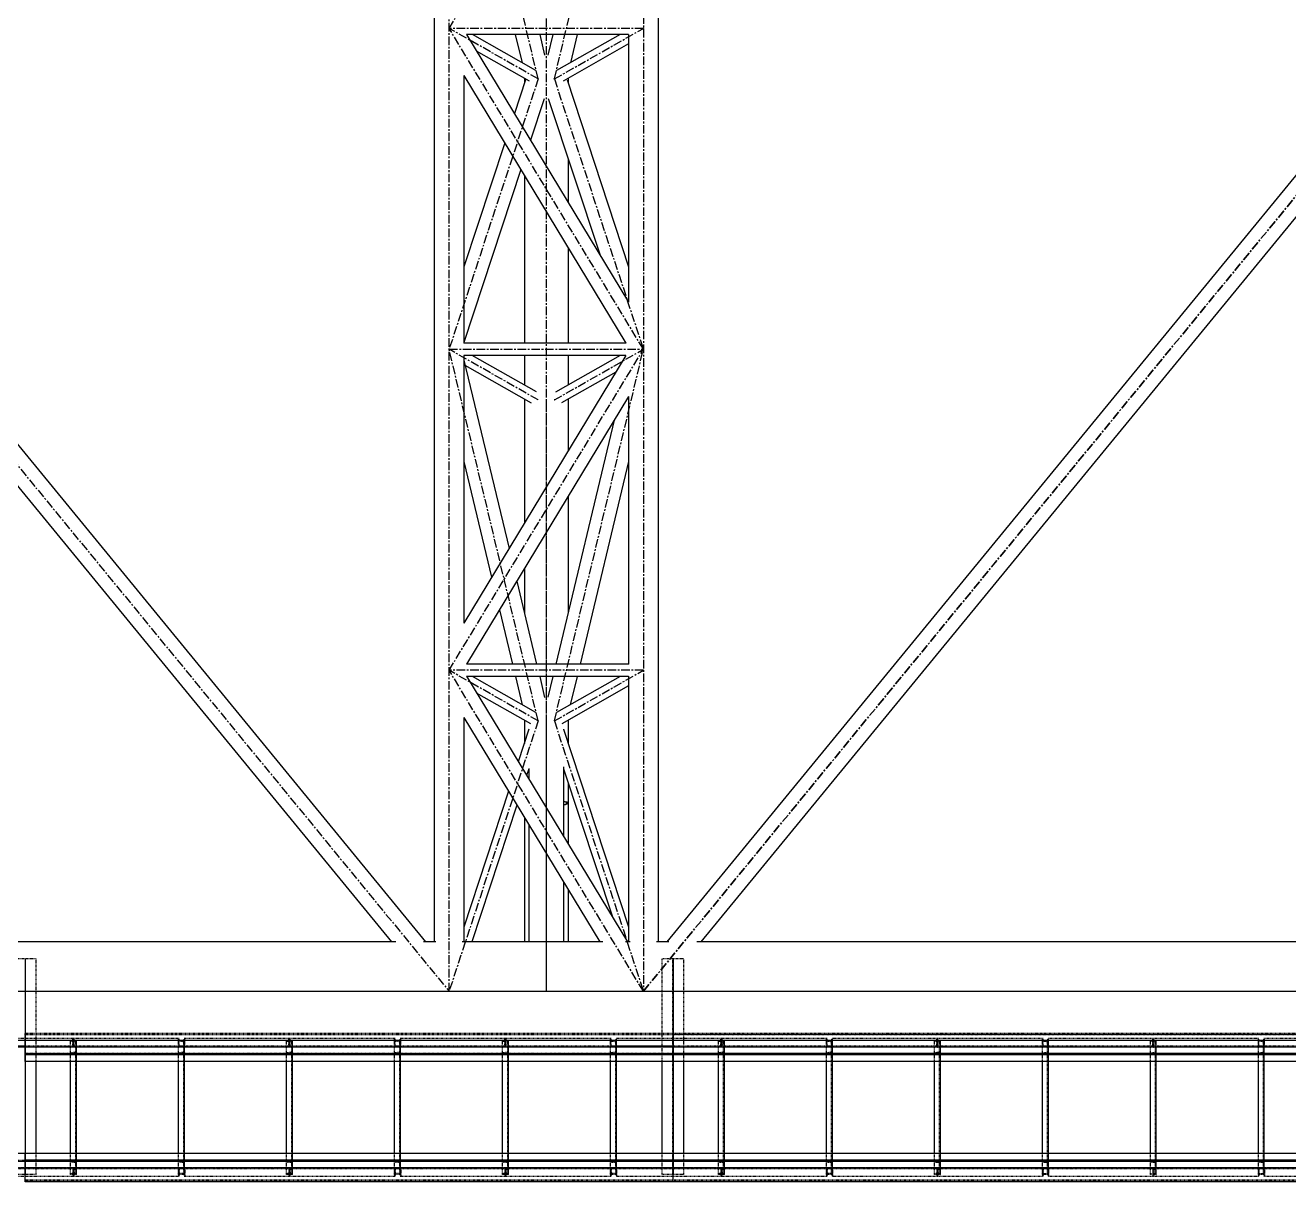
# Model space of a CAD drawing. Header units: millimetres. Extents: x 5143 to 30813, y 232 to 21408.
# Drawn here: x 16332 to 17503, y 15564 to 16635 of the extents above; entities that cross this region are included whole.
import ezdxf

# ---------------------------------------------------------------- set-up
doc = ezdxf.new("R2010")
doc.units = ezdxf.units.MM
doc.header["$LTSCALE"] = 0.25
for name, pattern in [('CENTER', [50.8, 31.75, -6.35, 6.35, -6.35]), ('XKITLINE00', [0]), ('XKITLINE02', [4, 2, -2]), ('XKITLINE03', [6, 3, -1, 1, -1])]:
    doc.linetypes.add(name, pattern=pattern)

msp = doc.modelspace()

# ---------------------------------------------------------------- linework, layer by layer
at = {"color": 8, "linetype": 'CENTER'}
for p, q in [((15265, 17520), (16725, 15740.3)), ((16725, 16632.2), (16905, 16929.1)), ((16807.5, 16585.3), (16725, 16929.1)), ((16822.5, 16585.3), (16905, 16929.1)), ((16725, 15740.3), (16725, 16860.1)), ((16905, 16860.1), (16905, 15740.3)), ((16815, 16806.3), (16815, 15914.4)), ((16905, 16334.9), (16725, 16632.2)), ((16905, 16632.2), (16725, 16632.2)), ((16807.5, 16585.3), (16725, 16632.2)), ((16822.5, 16585.3), (16905, 16632.2)), ((16905, 15740.3), (17635, 16630.1)), ((17635, 16630.1), (16905, 15740.3)), ((16807.5, 16585.3), (16725, 16334.9)), ((16822.5, 16585.3), (16905, 16334.9)), ((16725, 16037.6), (16905, 16334.9)), ((16725, 16334.9), (16905, 16334.9)), ((16807.5, 15990.7), (16725, 16334.9)), ((16807.5, 16288), (16725, 16334.9)), ((16822.5, 15990.7), (16905, 16334.9)), ((16822.5, 16288), (16905, 16334.9)), ((16815, 16288), (16815, 15740.3)), ((16905, 15740.3), (16725, 16037.6)), ((16905, 16037.6), (16725, 16037.6)), ((16807.5, 15990.7), (16725, 16037.6)), ((16822.5, 15990.7), (16905, 16037.6)), ((16807.5, 15990.7), (16725, 15740.3)), ((16815, 15990.7), (16815, 15740.3)), ((16822.5, 15990.7), (16905, 15740.3)), ((14995, 15740.3), (17635, 15740.3)), ((15025, 15740.3), (17635, 15740.3)), ((15995, 15740.3), (16815, 15740.3)), ((16815, 15740.3), (17635, 15740.3))]:
    msp.add_line(p, q, dxfattribs=at)
at = {"color": 8, "linetype": 'XKITLINE00'}
for p, q in [((16711.3, 16860.1), (16711.3, 15786)), ((16918.6, 16860.1), (16918.6, 15786)), ((16010.7, 16630.1), (16703.3, 15786)), ((17619.5, 16630.5), (16926.7, 15786)), ((17619.5, 16630.5), (16926.7, 15786)), ((16741.1, 16626.6), (16891.3, 16378.5)), ((16891.3, 16626.5), (16741.2, 16626.5)), ((16805.2, 16593.1), (16746.6, 16626.5)), ((16786.3, 16626.5), (16792.6, 16600.3)), ((16808.9, 16626.5), (16813.5, 16607.3)), ((16821.1, 16626.5), (16816.6, 16607.4)), ((16883.4, 16626.5), (16824.5, 16593)), ((16891.3, 16617.9), (16830.6, 16583.3)), ((16843.6, 16626.5), (16837.4, 16600.3)), ((16891.3, 16626.6), (16891.3, 16378.5)), ((15995, 16610.9), (16671.7, 15786)), ((16799.5, 16583.2), (16750.5, 16611.1)), ((17635, 16610.9), (16958.2, 15786)), ((17635, 16610.9), (16958.2, 15786)), ((16738.6, 16588.5), (16888.8, 16340.6)), ((16738.6, 16588.5), (16738.6, 16340.6)), ((16795.8, 16584.6), (16785.5, 16553.4)), ((16794.7, 16586), (16794.7, 16581.4)), ((16834.3, 16584.5), (16891.3, 16411.3)), ((16835.3, 16586), (16835.3, 16581.4)), ((16813, 16567), (16800.4, 16528.7)), ((16816.9, 16567.2), (16864.5, 16422.9)), ((16776.5, 16526.1), (16738.6, 16411.3)), ((16835.3, 16511.4), (16835.3, 16471.1)), ((16791.4, 16501.4), (16738.6, 16341.3)), ((16794.7, 16496), (16794.7, 16340.6)), ((16835.3, 16428.9), (16835.3, 16340.6)), ((16888.9, 16340.6), (16738.6, 16340.6)), ((16888.8, 16329.3), (16738.6, 16081.2)), ((16738.6, 16329.3), (16738.6, 16081.2)), ((16888.8, 16329.2), (16738.6, 16329.2)), ((16738.6, 16324.9), (16780.5, 16150.3)), ((16806, 16295.4), (16746.5, 16329.2)), ((16794.7, 16329.2), (16794.7, 16301.8)), ((16883.4, 16329.2), (16823.6, 16295.2)), ((16835.3, 16329.2), (16835.3, 16301.8)), ((16801.2, 16285), (16739.8, 16319.9)), ((16879.5, 16313.8), (16829.1, 16285.2)), ((16891.3, 16291.2), (16741.2, 16043.3)), ((16794.7, 16288.7), (16794.7, 16173.8)), ((16835.3, 16288.7), (16835.3, 16240.8)), ((16891.3, 16291.2), (16891.3, 16043.3)), ((16878, 16269.2), (16823.8, 16043.3)), ((16738.6, 16230.9), (16764.4, 16123.7)), ((16891.3, 16230.9), (16846.4, 16043.3)), ((16835.3, 16198.7), (16835.3, 16091.1)), ((16794.7, 16131.6), (16794.7, 16091)), ((16787.7, 16120.1), (16806.1, 16043.3)), ((16771.6, 16093.5), (16783.6, 16043.3)), ((16891.4, 16043.3), (16741.1, 16043.3)), ((16741.1, 16032), (16890.1, 15786)), ((16891.3, 16031.9), (16741.2, 16031.9)), ((16805.2, 15998.5), (16746.6, 16031.9)), ((16786.4, 16031.9), (16792.6, 16005.7)), ((16808.9, 16031.9), (16813.5, 16012.5)), ((16821.1, 16031.9), (16816.5, 16012.7)), ((16883.4, 16031.9), (16824.6, 15998.4)), ((16843.6, 16031.9), (16837.3, 16005.7)), ((16891.3, 16032), (16891.3, 15786)), ((16891.3, 16023.3), (16829.5, 15988.1)), ((16800.6, 15988), (16750.5, 16016.5)), ((16738.6, 15993.9), (16864.6, 15786)), ((16738.6, 15993.9), (16738.6, 15786)), ((16794.7, 15991.4), (16794.7, 15969.9)), ((16835.3, 15991.4), (16835.3, 15970)), ((16799, 15983), (16789.1, 15952.8)), ((16831, 15983), (16891.3, 15799.9)), ((16831.1, 15983.1), (16831.1, 15982.7)), ((16798.9, 15946.4), (16796.8, 15940.1)), ((16798.9, 15946.6), (16798.9, 15936.6)), ((16831.1, 15948.1), (16831.1, 15883.4)), ((16831.1, 15946.3), (16876.6, 15808.3)), ((16835.3, 15933.6), (16835.3, 15914.4)), ((16780.1, 15925.5), (16738.6, 15799.8)), ((16832.6, 15915.8), (16831.1, 15916)), ((16831.6, 15915.7), (16831.1, 15915.8)), ((16833, 15915.3), (16831.6, 15915.7)), ((16834.1, 15915.3), (16832.6, 15915.8)), ((16833.8, 15914.8), (16833, 15915.3)), ((16833.8, 15914), (16833, 15913.5)), ((16833.8, 15914.8), (16834.1, 15914.4)), ((16834.1, 15914.4), (16833.8, 15914)), ((16835, 15914.9), (16834.1, 15915.3)), ((16835, 15913.9), (16834.1, 15913.5)), ((16835, 15914.9), (16835.3, 15914.4)), ((16835.3, 15914.4), (16835, 15913.9)), ((16835.3, 15914.4), (16835.3, 15876.5)), ((16787.8, 15912.8), (16746, 15786)), ((16831.6, 15913.1), (16831.1, 15913)), ((16832.6, 15913), (16831.1, 15912.8)), ((16833, 15913.5), (16831.6, 15913.1)), ((16834.1, 15913.5), (16832.6, 15913)), ((16794.7, 15901.4), (16794.7, 15786)), ((16798.9, 15894.5), (16798.9, 15786)), ((16831.1, 15841.2), (16831.1, 15786)), ((16835.3, 15834.3), (16835.3, 15786)), ((16675.6, 15786), (15314.6, 15786)), ((16712.8, 15786), (16701.3, 15786)), ((16867.3, 15786), (16737.2, 15786)), ((16892.8, 15786), (16888.3, 15786)), ((16928.6, 15786), (16917.2, 15786)), ((17635, 15786), (16954.6, 15786)), ((17635, 15694.6), (14995, 15694.6))]:
    msp.add_line(p, q, dxfattribs=at)
at = {"color": 3, "linetype": 'XKITLINE02'}
for p, q in [((16342.5, 15770.3), (16322.5, 15770.3)), ((16332.8, 15570.6), (16332.8, 15770.3)), ((16342.5, 15570.6), (16342.5, 15770.3)), ((16942.5, 15770.3), (16922.5, 15770.3)), ((16922.5, 15675.1), (16922.5, 15770.3)), ((16932.2, 15570.6), (16932.2, 15770.3)), ((16932.8, 15570.6), (16932.8, 15770.3)), ((16942.5, 15570.6), (16942.5, 15770.3)), ((16377.2, 15696.6), (16279.6, 15696.6)), ((16332.5, 15694.6), (16332.5, 15701.3)), ((16932.5, 15701.3), (16332.5, 15701.3)), ((16932.5, 15700.4), (16332.5, 15700.4)), ((16932.5, 15699.9), (16332.5, 15699.9)), ((16380, 15694.6), (16374.5, 15694.6)), ((16374.5, 15693.9), (16374.5, 15694.6)), ((16374.5, 15570.6), (16374.5, 15694.6)), ((16380, 15694.6), (16374.5, 15694.6)), ((16379.3, 15693.5), (16374.5, 15693.9)), ((16376.7, 15689.4), (16376.7, 15696.6)), ((16475.1, 15696.6), (16377.2, 15696.6)), ((16377.2, 15688.6), (16377.2, 15696.6)), ((16377.2, 15688.6), (16377.2, 15696.6)), ((16377.8, 15689.4), (16377.8, 15696.6)), ((16379.3, 15570.6), (16379.3, 15694.6)), ((16379.3, 15683.6), (16379.3, 15693.5)), ((16380, 15682.6), (16380, 15694.6)), ((16380, 15590.1), (16380, 15694.6)), ((16474.5, 15688.6), (16474.5, 15696.6)), ((16480, 15694.6), (16474.5, 15694.6)), ((16474.5, 15693.9), (16474.5, 15694.6)), ((16474.5, 15570.6), (16474.5, 15694.6)), ((16480, 15694.6), (16474.5, 15694.6)), ((16479.3, 15693.5), (16474.5, 15693.9)), ((16475.1, 15689.4), (16475.1, 15696.6)), ((16479.3, 15570.6), (16479.3, 15694.6)), ((16479.3, 15683.6), (16479.3, 15693.5)), ((16577.2, 15696.6), (16479.6, 15696.6)), ((16479.6, 15689.4), (16479.6, 15696.6)), ((16480, 15682.6), (16480, 15694.6)), ((16480, 15590.1), (16480, 15694.6)), ((16480.2, 15688.6), (16480.2, 15696.6)), ((16580, 15694.6), (16574.5, 15694.6)), ((16574.5, 15693.9), (16574.5, 15694.6)), ((16574.5, 15570.6), (16574.5, 15694.6)), ((16580, 15694.6), (16574.5, 15694.6)), ((16579.3, 15693.5), (16574.5, 15693.9)), ((16576.7, 15689.4), (16576.7, 15696.6)), ((16675.1, 15696.6), (16577.2, 15696.6)), ((16577.2, 15688.6), (16577.2, 15696.6)), ((16577.2, 15688.6), (16577.2, 15696.6)), ((16577.8, 15689.4), (16577.8, 15696.6)), ((16579.3, 15570.6), (16579.3, 15694.6)), ((16579.3, 15683.6), (16579.3, 15693.5)), ((16580, 15682.6), (16580, 15694.6)), ((16580, 15590.1), (16580, 15694.6)), ((16674.5, 15688.6), (16674.5, 15696.6)), ((16680, 15694.6), (16674.5, 15694.6)), ((16674.5, 15693.9), (16674.5, 15694.6)), ((16674.5, 15570.6), (16674.5, 15694.6)), ((16680, 15694.6), (16674.5, 15694.6)), ((16679.3, 15693.5), (16674.5, 15693.9)), ((16675.1, 15689.4), (16675.1, 15696.6)), ((16679.3, 15570.6), (16679.3, 15694.6)), ((16679.3, 15683.6), (16679.3, 15693.5)), ((16777.2, 15696.6), (16679.6, 15696.6)), ((16679.6, 15689.4), (16679.6, 15696.6)), ((16680, 15682.6), (16680, 15694.6)), ((16680, 15590.1), (16680, 15694.6)), ((16680.2, 15688.6), (16680.2, 15696.6)), ((16780, 15694.6), (16774.5, 15694.6)), ((16774.5, 15693.9), (16774.5, 15694.6)), ((16774.5, 15570.6), (16774.5, 15694.6)), ((16780, 15694.6), (16774.5, 15694.6)), ((16779.3, 15693.5), (16774.5, 15693.9)), ((16776.7, 15689.4), (16776.7, 15696.6)), ((16875.1, 15696.6), (16777.2, 15696.6)), ((16777.2, 15688.6), (16777.2, 15696.6)), ((16777.2, 15688.6), (16777.2, 15696.6)), ((16777.8, 15689.4), (16777.8, 15696.6)), ((16779.3, 15570.6), (16779.3, 15694.6)), ((16779.3, 15683.6), (16779.3, 15693.5)), ((16780, 15682.6), (16780, 15694.6)), ((16780, 15590.1), (16780, 15694.6)), ((16874.5, 15688.6), (16874.5, 15696.6)), ((16880, 15694.6), (16874.5, 15694.6)), ((16874.5, 15693.9), (16874.5, 15694.6)), ((16874.5, 15570.6), (16874.5, 15694.6)), ((16880, 15694.6), (16874.5, 15694.6)), ((16879.3, 15693.5), (16874.5, 15693.9)), ((16875.1, 15689.4), (16875.1, 15696.6)), ((16879.3, 15570.6), (16879.3, 15694.6)), ((16879.3, 15683.6), (16879.3, 15693.5)), ((16977.2, 15696.6), (16879.6, 15696.6)), ((16879.6, 15689.4), (16879.6, 15696.6)), ((16880, 15682.6), (16880, 15694.6)), ((16880, 15590.1), (16880, 15694.6)), ((16880.2, 15688.6), (16880.2, 15696.6)), ((16932.5, 15694.6), (16932.5, 15701.3)), ((16932.5, 15694.6), (16932.5, 15701.3)), ((17576.3, 15701.3), (16932.5, 15701.3)), ((17577.2, 15700.4), (16932.5, 15700.4)), ((17577.7, 15699.9), (16932.5, 15699.9)), ((16974.5, 15570.6), (16974.5, 15694.6)), ((16980, 15694.6), (16974.5, 15694.6)), ((16980, 15694.6), (16974.5, 15694.6)), ((16974.5, 15693.9), (16974.5, 15694.6)), ((16979.3, 15693.5), (16974.5, 15693.9)), ((16976.7, 15689.4), (16976.7, 15696.6)), ((16977.2, 15688.6), (16977.2, 15696.6)), ((17075.1, 15696.6), (16977.2, 15696.6)), ((16977.2, 15688.6), (16977.2, 15696.6)), ((16977.8, 15689.4), (16977.8, 15696.6)), ((16979.3, 15570.6), (16979.3, 15694.6)), ((16979.3, 15683.6), (16979.3, 15693.5)), ((16980, 15570.6), (16980, 15694.6)), ((16980, 15682.6), (16980, 15694.6)), ((17074.5, 15688.6), (17074.5, 15696.6)), ((17074.5, 15570.6), (17074.5, 15694.6)), ((17080, 15694.6), (17074.5, 15694.6)), ((17080, 15694.6), (17074.5, 15694.6)), ((17074.5, 15693.9), (17074.5, 15694.6)), ((17079.3, 15693.5), (17074.5, 15693.9)), ((17075.1, 15689.4), (17075.1, 15696.6)), ((17079.3, 15570.6), (17079.3, 15694.6)), ((17079.3, 15683.6), (17079.3, 15693.5)), ((17177.2, 15696.6), (17079.6, 15696.6)), ((17079.6, 15689.4), (17079.6, 15696.6)), ((17080, 15570.6), (17080, 15694.6)), ((17080, 15682.6), (17080, 15694.6)), ((17080.2, 15688.6), (17080.2, 15696.6)), ((17174.5, 15570.6), (17174.5, 15694.6)), ((17180, 15694.6), (17174.5, 15694.6)), ((17180, 15694.6), (17174.5, 15694.6)), ((17174.5, 15693.9), (17174.5, 15694.6)), ((17179.3, 15693.5), (17174.5, 15693.9)), ((17176.7, 15689.4), (17176.7, 15696.6)), ((17275.1, 15696.6), (17177.2, 15696.6)), ((17177.2, 15688.6), (17177.2, 15696.6)), ((17177.2, 15688.6), (17177.2, 15696.6)), ((17177.8, 15689.4), (17177.8, 15696.6)), ((17179.3, 15570.6), (17179.3, 15694.6)), ((17179.3, 15683.6), (17179.3, 15693.5)), ((17180, 15570.6), (17180, 15694.6)), ((17180, 15682.6), (17180, 15694.6)), ((17274.5, 15688.6), (17274.5, 15696.6)), ((17274.5, 15570.6), (17274.5, 15694.6)), ((17280, 15694.6), (17274.5, 15694.6)), ((17280, 15694.6), (17274.5, 15694.6)), ((17274.5, 15693.9), (17274.5, 15694.6)), ((17279.3, 15693.5), (17274.5, 15693.9)), ((17275.1, 15689.4), (17275.1, 15696.6)), ((17279.3, 15570.6), (17279.3, 15694.6)), ((17279.3, 15683.6), (17279.3, 15693.5)), ((17377.2, 15696.6), (17279.6, 15696.6)), ((17279.6, 15689.4), (17279.6, 15696.6)), ((17280, 15570.6), (17280, 15694.6)), ((17280, 15682.6), (17280, 15694.6)), ((17280.2, 15688.6), (17280.2, 15696.6)), ((17374.5, 15570.6), (17374.5, 15694.6)), ((17380, 15694.6), (17374.5, 15694.6)), ((17380, 15694.6), (17374.5, 15694.6)), ((17374.5, 15693.9), (17374.5, 15694.6)), ((17379.3, 15693.5), (17374.5, 15693.9)), ((17376.7, 15689.4), (17376.7, 15696.6)), ((17475.1, 15696.6), (17377.2, 15696.6)), ((17377.2, 15688.6), (17377.2, 15696.6)), ((17377.2, 15688.6), (17377.2, 15696.6)), ((17377.8, 15689.4), (17377.8, 15696.6)), ((17379.3, 15570.6), (17379.3, 15694.6)), ((17379.3, 15683.6), (17379.3, 15693.5)), ((17380, 15570.6), (17380, 15694.6)), ((17380, 15682.6), (17380, 15694.6)), ((17474.5, 15688.6), (17474.5, 15696.6)), ((17474.5, 15570.6), (17474.5, 15694.6)), ((17480, 15694.6), (17474.5, 15694.6)), ((17480, 15694.6), (17474.5, 15694.6)), ((17474.5, 15693.9), (17474.5, 15694.6)), ((17479.3, 15693.5), (17474.5, 15693.9)), ((17475.1, 15689.4), (17475.1, 15696.6)), ((17479.3, 15570.6), (17479.3, 15694.6)), ((17479.3, 15683.6), (17479.3, 15693.5)), ((17577.2, 15696.6), (17479.6, 15696.6)), ((17479.6, 15689.4), (17479.6, 15696.6)), ((17480, 15570.6), (17480, 15694.6)), ((17480, 15682.6), (17480, 15694.6)), ((17480.2, 15688.6), (17480.2, 15696.6)), ((16332.5, 15689.4), (16274.3, 15689.4)), ((16377.2, 15688.6), (16274.3, 15688.6)), ((16376.7, 15689.4), (16275.1, 15689.4)), ((16332.5, 15681.3), (16332.5, 15682.6)), ((16932.5, 15682.6), (16332.5, 15682.6)), ((16932.5, 15682.6), (16332.5, 15682.6)), ((16932.5, 15682.1), (16332.5, 15682.1)), ((16932.5, 15681.7), (16332.5, 15681.7)), ((16371.4, 15689.4), (16371.4, 15688.6)), ((16379.3, 15683.6), (16374.5, 15683.3)), ((16374.5, 15682.6), (16374.5, 15683.3)), ((16380, 15682.6), (16374.5, 15682.6)), ((16480.3, 15688.6), (16377.2, 15688.6)), ((16380, 15688.6), (16377.2, 15688.6)), ((16480.3, 15689.4), (16377.8, 15689.4)), ((16383, 15689.4), (16383, 15688.6)), ((16576.7, 15689.4), (16474.3, 15689.4)), ((16474.3, 15689.4), (16474.3, 15688.6)), ((16577.2, 15688.6), (16474.3, 15688.6)), ((16479.3, 15683.6), (16474.5, 15683.3)), ((16474.5, 15682.6), (16474.5, 15683.3)), ((16480, 15682.6), (16474.5, 15682.6)), ((16480.3, 15689.4), (16480.3, 15688.6)), ((16571.4, 15689.4), (16571.4, 15688.6)), ((16579.3, 15683.6), (16574.5, 15683.3)), ((16574.5, 15682.6), (16574.5, 15683.3)), ((16580, 15682.6), (16574.5, 15682.6)), ((16680.3, 15688.6), (16577.2, 15688.6)), ((16580, 15688.6), (16577.2, 15688.6)), ((16680.3, 15689.4), (16577.8, 15689.4)), ((16583, 15689.4), (16583, 15688.6)), ((16776.7, 15689.4), (16674.3, 15689.4)), ((16674.3, 15689.4), (16674.3, 15688.6)), ((16777.2, 15688.6), (16674.3, 15688.6)), ((16679.3, 15683.6), (16674.5, 15683.3)), ((16674.5, 15682.6), (16674.5, 15683.3)), ((16680, 15682.6), (16674.5, 15682.6)), ((16680.3, 15689.4), (16680.3, 15688.6)), ((16771.4, 15689.4), (16771.4, 15688.6)), ((16779.3, 15683.6), (16774.5, 15683.3)), ((16774.5, 15682.6), (16774.5, 15683.3)), ((16780, 15682.6), (16774.5, 15682.6)), ((16880.3, 15688.6), (16777.2, 15688.6)), ((16780, 15688.6), (16777.2, 15688.6)), ((16880.3, 15689.4), (16777.8, 15689.4)), ((16783, 15689.4), (16783, 15688.6)), ((16976.7, 15689.4), (16874.3, 15689.4)), ((16932.5, 15689.4), (16874.3, 15689.4)), ((16874.3, 15689.4), (16874.3, 15688.6)), ((16977.2, 15688.6), (16874.3, 15688.6)), ((16879.3, 15683.6), (16874.5, 15683.3)), ((16874.5, 15682.6), (16874.5, 15683.3)), ((16880, 15682.6), (16874.5, 15682.6)), ((16932.5, 15688.6), (16880.2, 15688.6)), ((16880.3, 15689.4), (16880.3, 15688.6)), ((16932.5, 15681.3), (16932.5, 15682.6)), ((16932.5, 15681.3), (16932.5, 15682.6)), ((17596.3, 15682.6), (16932.5, 15682.6)), ((17594.9, 15682.6), (16932.5, 15682.6)), ((17595.5, 15682.1), (16932.5, 15682.1)), ((17635, 15681.7), (16932.5, 15681.7)), ((16971.4, 15689.4), (16971.4, 15688.6)), ((16979.3, 15683.6), (16974.5, 15683.3)), ((16974.5, 15682.6), (16974.5, 15683.3)), ((16980, 15682.6), (16974.5, 15682.6)), ((17080.3, 15688.6), (16977.2, 15688.6)), ((16980, 15688.6), (16977.2, 15688.6)), ((17080.3, 15689.4), (16977.8, 15689.4)), ((16983, 15689.4), (16983, 15688.6)), ((17176.7, 15689.4), (17074.3, 15689.4)), ((17074.3, 15689.4), (17074.3, 15688.6)), ((17177.2, 15688.6), (17074.3, 15688.6)), ((17079.3, 15683.6), (17074.5, 15683.3)), ((17074.5, 15682.6), (17074.5, 15683.3)), ((17080, 15682.6), (17074.5, 15682.6)), ((17080.3, 15689.4), (17080.3, 15688.6)), ((17171.4, 15689.4), (17171.4, 15688.6)), ((17179.3, 15683.6), (17174.5, 15683.3)), ((17174.5, 15682.6), (17174.5, 15683.3)), ((17180, 15682.6), (17174.5, 15682.6)), ((17280.3, 15688.6), (17177.2, 15688.6)), ((17180, 15688.6), (17177.2, 15688.6)), ((17280.3, 15689.4), (17177.8, 15689.4)), ((17183, 15689.4), (17183, 15688.6)), ((17376.7, 15689.4), (17274.3, 15689.4)), ((17274.3, 15689.4), (17274.3, 15688.6)), ((17377.2, 15688.6), (17274.3, 15688.6)), ((17274.5, 15683.3), (17279.3, 15683.6)), ((17274.5, 15682.6), (17274.5, 15683.3)), ((17280, 15682.6), (17274.5, 15682.6)), ((17280.3, 15689.4), (17280.3, 15688.6)), ((17371.4, 15689.4), (17371.4, 15688.6)), ((17374.5, 15683.3), (17379.3, 15683.6)), ((17374.5, 15682.6), (17374.5, 15683.3)), ((17380, 15682.6), (17374.5, 15682.6)), ((17480.3, 15688.6), (17377.2, 15688.6)), ((17380, 15688.6), (17377.2, 15688.6)), ((17480.3, 15689.4), (17377.8, 15689.4)), ((17383, 15689.4), (17383, 15688.6)), ((17576.7, 15689.4), (17474.3, 15689.4)), ((17474.3, 15689.4), (17474.3, 15688.6)), ((17577.2, 15688.6), (17474.3, 15688.6)), ((17474.5, 15683.3), (17479.3, 15683.6)), ((17474.5, 15682.6), (17474.5, 15683.3)), ((17480, 15682.6), (17474.5, 15682.6)), ((17480.3, 15689.4), (17480.3, 15688.6)), ((16342.5, 15570.6), (16342.5, 15590.1)), ((16374.5, 15570.6), (16374.5, 15590.1)), ((16380, 15570.6), (16380, 15590.1)), ((16474.5, 15570.6), (16474.5, 15590.1)), ((16480, 15570.6), (16480, 15590.1)), ((16574.5, 15570.6), (16574.5, 15590.1)), ((16580, 15570.6), (16580, 15590.1)), ((16674.5, 15570.6), (16674.5, 15590.1)), ((16680, 15570.6), (16680, 15590.1)), ((16774.5, 15570.6), (16774.5, 15590.1)), ((16780, 15570.6), (16780, 15590.1)), ((16874.5, 15570.6), (16874.5, 15590.1)), ((16880, 15570.6), (16880, 15590.1)), ((16922.5, 15570.6), (16922.5, 15590.1)), ((16942.5, 15570.6), (16942.5, 15590.1)), ((16974.5, 15570.6), (16974.5, 15590.1)), ((16980, 15570.6), (16980, 15590.1)), ((17074.5, 15570.6), (17074.5, 15590.1)), ((17080, 15570.6), (17080, 15590.1)), ((17174.5, 15570.6), (17174.5, 15590.1)), ((17180, 15570.6), (17180, 15590.1)), ((17274.5, 15570.6), (17274.5, 15590.1)), ((17280, 15570.6), (17280, 15590.1)), ((17374.5, 15570.6), (17374.5, 15590.1)), ((17380, 15570.6), (17380, 15590.1)), ((17474.5, 15570.6), (17474.5, 15590.1)), ((17480, 15570.6), (17480, 15590.1)), ((16332.5, 15583.4), (15732.5, 15583.4)), ((16332.5, 15582.6), (15732.5, 15582.6)), ((16377.2, 15576.6), (16274.3, 15576.6)), ((16376.7, 15575.8), (16274.3, 15575.8)), ((16332.5, 15582.6), (16332.5, 15583.9)), ((16332.5, 15582.6), (16332.5, 15583.9)), ((16932.5, 15583.4), (16332.5, 15583.4)), ((16932.5, 15583), (16332.5, 15583)), ((16932.5, 15582.6), (16332.5, 15582.6)), ((16932.5, 15582.5), (16332.5, 15582.5)), ((16371.4, 15576.6), (16371.4, 15575.8)), ((16380, 15582.6), (16374.5, 15582.6)), ((16374.5, 15581.9), (16374.5, 15582.6)), ((16379.3, 15581.5), (16374.5, 15581.9)), ((16376.7, 15575.8), (16376.7, 15568.6)), ((16480.3, 15576.6), (16377.2, 15576.6)), ((16377.2, 15568.6), (16377.2, 15576.6)), ((16377.2, 15568.6), (16377.2, 15576.6)), ((16480.3, 15575.8), (16377.8, 15575.8)), ((16377.8, 15575.8), (16377.8, 15568.6)), ((16379.3, 15571.6), (16379.3, 15581.5)), ((16380, 15570.6), (16380, 15582.6)), ((16383, 15576.6), (16383, 15575.8)), ((16577.2, 15576.6), (16474.3, 15576.6)), ((16474.3, 15576.6), (16474.3, 15575.8)), ((16576.7, 15575.8), (16474.3, 15575.8)), ((16480, 15582.6), (16474.5, 15582.6)), ((16474.5, 15581.9), (16474.5, 15582.6)), ((16479.3, 15581.5), (16474.5, 15581.9)), ((16474.5, 15576.6), (16474.5, 15568.6)), ((16475.1, 15575.8), (16475.1, 15568.6)), ((16479.3, 15571.6), (16479.3, 15581.5)), ((16479.6, 15575.8), (16479.6, 15568.6)), ((16480, 15570.6), (16480, 15582.6)), ((16480.2, 15576.6), (16480.2, 15568.6)), ((16480.3, 15576.6), (16480.3, 15575.8)), ((16571.4, 15576.6), (16571.4, 15575.8)), ((16580, 15582.6), (16574.5, 15582.6)), ((16574.5, 15581.9), (16574.5, 15582.6)), ((16579.3, 15581.5), (16574.5, 15581.9)), ((16576.7, 15575.8), (16576.7, 15568.6)), ((16680.3, 15576.6), (16577.2, 15576.6)), ((16577.2, 15568.6), (16577.2, 15576.6)), ((16577.2, 15568.6), (16577.2, 15576.6)), ((16680.3, 15575.8), (16577.8, 15575.8)), ((16577.8, 15575.8), (16577.8, 15568.6)), ((16579.3, 15571.6), (16579.3, 15581.5)), ((16580, 15570.6), (16580, 15582.6)), ((16583, 15576.6), (16583, 15575.8)), ((16777.2, 15576.6), (16674.3, 15576.6)), ((16674.3, 15576.6), (16674.3, 15575.8)), ((16776.7, 15575.8), (16674.3, 15575.8)), ((16680, 15582.6), (16674.5, 15582.6)), ((16674.5, 15581.9), (16674.5, 15582.6)), ((16679.3, 15581.5), (16674.5, 15581.9)), ((16674.5, 15576.6), (16674.5, 15568.6)), ((16675.1, 15575.8), (16675.1, 15568.6)), ((16679.3, 15571.6), (16679.3, 15581.5)), ((16679.6, 15575.8), (16679.6, 15568.6)), ((16680, 15570.6), (16680, 15582.6)), ((16680.2, 15576.6), (16680.2, 15568.6)), ((16680.3, 15576.6), (16680.3, 15575.8)), ((16771.4, 15576.6), (16771.4, 15575.8)), ((16780, 15582.6), (16774.5, 15582.6)), ((16774.5, 15581.9), (16774.5, 15582.6)), ((16779.3, 15581.5), (16774.5, 15581.9)), ((16776.7, 15575.8), (16776.7, 15568.6)), ((16880.3, 15576.6), (16777.2, 15576.6)), ((16777.2, 15568.6), (16777.2, 15576.6)), ((16777.2, 15568.6), (16777.2, 15576.6)), ((16880.3, 15575.8), (16777.8, 15575.8)), ((16777.8, 15575.8), (16777.8, 15568.6)), ((16779.3, 15571.6), (16779.3, 15581.5)), ((16780, 15570.6), (16780, 15582.6)), ((16783, 15576.6), (16783, 15575.8)), ((16977.2, 15576.6), (16874.3, 15576.6)), ((16874.3, 15576.6), (16874.3, 15575.8)), ((16976.7, 15575.8), (16874.3, 15575.8)), ((16880, 15582.6), (16874.5, 15582.6)), ((16874.5, 15581.9), (16874.5, 15582.6)), ((16879.3, 15581.5), (16874.5, 15581.9)), ((16874.5, 15576.6), (16874.5, 15568.6)), ((16875.1, 15575.8), (16875.1, 15568.6)), ((16879.3, 15571.6), (16879.3, 15581.5)), ((16879.6, 15575.8), (16879.6, 15568.6)), ((16880, 15570.6), (16880, 15582.6)), ((16880.2, 15576.6), (16880.2, 15568.6)), ((16880.3, 15576.6), (16880.3, 15575.8)), ((16932.5, 15582.6), (16932.5, 15583.9)), ((16932.5, 15582.6), (16932.5, 15583.9)), ((17635, 15583.4), (16932.5, 15583.4)), ((17635, 15583), (16932.5, 15583)), ((17635, 15582.6), (16932.5, 15582.6)), ((17635, 15582.5), (16932.5, 15582.5)), ((16971.4, 15576.6), (16971.4, 15575.8)), ((16980, 15582.6), (16974.5, 15582.6)), ((16974.5, 15581.9), (16974.5, 15582.6)), ((16979.3, 15581.5), (16974.5, 15581.9)), ((16976.7, 15575.8), (16976.7, 15568.6)), ((16977.2, 15568.6), (16977.2, 15576.6)), ((17080.3, 15576.6), (16977.2, 15576.6)), ((16977.2, 15568.6), (16977.2, 15576.6)), ((17080.3, 15575.8), (16977.8, 15575.8)), ((16977.8, 15575.8), (16977.8, 15568.6)), ((16979.3, 15571.6), (16979.3, 15581.5)), ((16980, 15570.6), (16980, 15582.6)), ((16983, 15576.6), (16983, 15575.8)), ((17177.2, 15576.6), (17074.3, 15576.6)), ((17074.3, 15576.6), (17074.3, 15575.8)), ((17176.7, 15575.8), (17074.3, 15575.8)), ((17080, 15582.6), (17074.5, 15582.6)), ((17074.5, 15581.9), (17074.5, 15582.6)), ((17079.3, 15581.5), (17074.5, 15581.9)), ((17074.5, 15576.6), (17074.5, 15568.6)), ((17075.1, 15575.8), (17075.1, 15568.6)), ((17079.3, 15571.6), (17079.3, 15581.5)), ((17079.6, 15575.8), (17079.6, 15568.6)), ((17080, 15570.6), (17080, 15582.6)), ((17080.2, 15576.6), (17080.2, 15568.6)), ((17080.3, 15576.6), (17080.3, 15575.8)), ((17171.4, 15576.6), (17171.4, 15575.8)), ((17180, 15582.6), (17174.5, 15582.6)), ((17174.5, 15581.9), (17174.5, 15582.6)), ((17179.3, 15581.5), (17174.5, 15581.9)), ((17176.7, 15575.8), (17176.7, 15568.6)), ((17280.3, 15576.6), (17177.2, 15576.6)), ((17177.2, 15568.6), (17177.2, 15576.6)), ((17177.2, 15568.6), (17177.2, 15576.6)), ((17280.3, 15575.8), (17177.8, 15575.8)), ((17177.8, 15575.8), (17177.8, 15568.6)), ((17179.3, 15571.6), (17179.3, 15581.5)), ((17180, 15570.6), (17180, 15582.6)), ((17183, 15576.6), (17183, 15575.8)), ((17377.2, 15576.6), (17274.3, 15576.6)), ((17274.3, 15576.6), (17274.3, 15575.8)), ((17376.7, 15575.8), (17274.3, 15575.8)), ((17280, 15582.6), (17274.5, 15582.6)), ((17274.5, 15581.9), (17274.5, 15582.6)), ((17279.3, 15581.5), (17274.5, 15581.9)), ((17274.5, 15576.6), (17274.5, 15568.6)), ((17275.1, 15575.8), (17275.1, 15568.6)), ((17279.3, 15571.6), (17279.3, 15581.5)), ((17279.6, 15575.8), (17279.6, 15568.6)), ((17280, 15570.6), (17280, 15582.6)), ((17280.2, 15576.6), (17280.2, 15568.6)), ((17280.3, 15576.6), (17280.3, 15575.8)), ((17371.4, 15576.6), (17371.4, 15575.8)), ((17380, 15582.6), (17374.5, 15582.6)), ((17374.5, 15581.9), (17374.5, 15582.6)), ((17379.3, 15581.5), (17374.5, 15581.9)), ((17376.7, 15575.8), (17376.7, 15568.6)), ((17377.2, 15568.6), (17377.2, 15576.6)), ((17480.3, 15576.6), (17377.2, 15576.6)), ((17377.2, 15568.6), (17377.2, 15576.6)), ((17480.3, 15575.8), (17377.8, 15575.8)), ((17377.8, 15575.8), (17377.8, 15568.6)), ((17379.3, 15571.6), (17379.3, 15581.5)), ((17380, 15570.6), (17380, 15582.6)), ((17383, 15576.6), (17383, 15575.8)), ((17577.2, 15576.6), (17474.3, 15576.6)), ((17474.3, 15576.6), (17474.3, 15575.8)), ((17576.7, 15575.8), (17474.3, 15575.8)), ((17480, 15582.6), (17474.5, 15582.6)), ((17474.5, 15581.9), (17474.5, 15582.6)), ((17479.3, 15581.5), (17474.5, 15581.9)), ((17474.5, 15576.6), (17474.5, 15568.6)), ((17475.1, 15575.8), (17475.1, 15568.6)), ((17479.3, 15571.6), (17479.3, 15581.5)), ((17479.6, 15575.8), (17479.6, 15568.6)), ((17480, 15570.6), (17480, 15582.6)), ((17480.2, 15576.6), (17480.2, 15568.6)), ((17480.3, 15576.6), (17480.3, 15575.8)), ((16377.2, 15568.6), (16279.6, 15568.6)), ((16342.5, 15570.6), (16322.5, 15570.6)), ((16932.5, 15565.3), (16332.5, 15565.3)), ((16932.5, 15564.7), (16332.5, 15564.7)), ((16379.3, 15571.6), (16374.5, 15571.3)), ((16374.5, 15570.6), (16374.5, 15571.3)), ((16380, 15570.6), (16374.5, 15570.6)), ((16380, 15570.6), (16374.5, 15570.6)), ((16475.1, 15568.6), (16377.2, 15568.6)), ((16479.3, 15571.6), (16474.5, 15571.3)), ((16474.5, 15570.6), (16474.5, 15571.3)), ((16480, 15570.6), (16474.5, 15570.6)), ((16480, 15570.6), (16474.5, 15570.6)), ((16577.2, 15568.6), (16479.6, 15568.6)), ((16579.3, 15571.6), (16574.5, 15571.3)), ((16574.5, 15570.6), (16574.5, 15571.3)), ((16580, 15570.6), (16574.5, 15570.6)), ((16580, 15570.6), (16574.5, 15570.6)), ((16675.1, 15568.6), (16577.2, 15568.6)), ((16679.3, 15571.6), (16674.5, 15571.3)), ((16674.5, 15570.6), (16674.5, 15571.3)), ((16680, 15570.6), (16674.5, 15570.6)), ((16680, 15570.6), (16674.5, 15570.6)), ((16777.2, 15568.6), (16679.6, 15568.6)), ((16779.3, 15571.6), (16774.5, 15571.3)), ((16774.5, 15570.6), (16774.5, 15571.3)), ((16780, 15570.6), (16774.5, 15570.6)), ((16780, 15570.6), (16774.5, 15570.6)), ((16875.1, 15568.6), (16777.2, 15568.6)), ((16879.3, 15571.6), (16874.5, 15571.3)), ((16874.5, 15570.6), (16874.5, 15571.3)), ((16880, 15570.6), (16874.5, 15570.6)), ((16880, 15570.6), (16874.5, 15570.6)), ((16977.2, 15568.6), (16879.6, 15568.6)), ((16942.5, 15570.6), (16922.5, 15570.6)), ((17635, 15565.3), (16932.5, 15565.3)), ((17635, 15564.7), (16932.5, 15564.7)), ((16979.3, 15571.6), (16974.5, 15571.3)), ((16974.5, 15570.6), (16974.5, 15571.3)), ((16980, 15570.6), (16974.5, 15570.6)), ((16980, 15570.6), (16974.5, 15570.6)), ((17075.1, 15568.6), (16977.2, 15568.6)), ((17079.3, 15571.6), (17074.5, 15571.3)), ((17074.5, 15570.6), (17074.5, 15571.3)), ((17080, 15570.6), (17074.5, 15570.6)), ((17080, 15570.6), (17074.5, 15570.6)), ((17177.2, 15568.6), (17079.6, 15568.6)), ((17179.3, 15571.6), (17174.5, 15571.3)), ((17174.5, 15570.6), (17174.5, 15571.3)), ((17180, 15570.6), (17174.5, 15570.6)), ((17180, 15570.6), (17174.5, 15570.6)), ((17275.1, 15568.6), (17177.2, 15568.6)), ((17274.5, 15571.3), (17279.3, 15571.6)), ((17274.5, 15570.6), (17274.5, 15571.3)), ((17280, 15570.6), (17274.5, 15570.6)), ((17280, 15570.6), (17274.5, 15570.6)), ((17377.2, 15568.6), (17279.6, 15568.6)), ((17374.5, 15571.3), (17379.3, 15571.6)), ((17374.5, 15570.6), (17374.5, 15571.3)), ((17380, 15570.6), (17374.5, 15570.6)), ((17380, 15570.6), (17374.5, 15570.6)), ((17475.1, 15568.6), (17377.2, 15568.6)), ((17474.5, 15571.3), (17479.3, 15571.6)), ((17474.5, 15570.6), (17474.5, 15571.3)), ((17480, 15570.6), (17474.5, 15570.6)), ((17480, 15570.6), (17474.5, 15570.6)), ((17577.2, 15568.6), (17479.6, 15568.6))]:
    msp.add_line(p, q, dxfattribs=at)
at = {"color": 1, "linetype": 'XKITLINE03'}
for p, q in [((16332.5, 15770.3), (16332.5, 15570.6)), ((16932.5, 15770.3), (16932.5, 15570.6)), ((16380, 15570.6), (16380, 15694.6)), ((16480, 15570.6), (16480, 15694.6)), ((16580, 15570.6), (16580, 15694.6)), ((16680, 15570.6), (16680, 15694.6)), ((16780, 15570.6), (16780, 15694.6)), ((16880, 15570.6), (16880, 15694.6)), ((16980, 15570.6), (16980, 15694.6)), ((17080, 15570.6), (17080, 15694.6)), ((17180, 15570.6), (17180, 15694.6)), ((17280, 15570.6), (17280, 15694.6)), ((17380, 15570.6), (17380, 15694.6)), ((17480, 15570.6), (17480, 15694.6)), ((16377.2, 15688.6), (16280.2, 15688.6)), ((16932.5, 15688.6), (16332.5, 15688.6)), ((16332.5, 15682.6), (16932.5, 15682.6)), ((16474.5, 15688.6), (16377.2, 15688.6)), ((16577.2, 15688.6), (16480.2, 15688.6)), ((16674.5, 15688.6), (16577.2, 15688.6)), ((16777.2, 15688.6), (16680.2, 15688.6)), ((16874.5, 15688.6), (16777.2, 15688.6)), ((16977.2, 15688.6), (16880.2, 15688.6)), ((17635, 15688.6), (16932.5, 15688.6)), ((16932.5, 15682.6), (17635, 15682.6)), ((17074.5, 15688.6), (16977.2, 15688.6)), ((17177.2, 15688.6), (17080.2, 15688.6)), ((17274.5, 15688.6), (17177.2, 15688.6)), ((17377.2, 15688.6), (17280.2, 15688.6)), ((17474.5, 15688.6), (17377.2, 15688.6)), ((17577.2, 15688.6), (17480.2, 15688.6)), ((16332.5, 15582.6), (15732.5, 15582.6)), ((16280.2, 15576.6), (16377.2, 15576.6)), ((16932.5, 15582.6), (16332.5, 15582.6)), ((16932.5, 15576.6), (16332.5, 15576.6)), ((16377.2, 15576.6), (16474.5, 15576.6)), ((16480.2, 15576.6), (16577.2, 15576.6)), ((16577.2, 15576.6), (16674.5, 15576.6)), ((16680.2, 15576.6), (16777.2, 15576.6)), ((16777.2, 15576.6), (16874.5, 15576.6)), ((16880.2, 15576.6), (16977.2, 15576.6)), ((17635, 15582.6), (16932.5, 15582.6)), ((17635, 15576.6), (16932.5, 15576.6)), ((16977.2, 15576.6), (17074.5, 15576.6)), ((17080.2, 15576.6), (17177.2, 15576.6)), ((17177.2, 15576.6), (17274.5, 15576.6)), ((17280.2, 15576.6), (17377.2, 15576.6)), ((17377.2, 15576.6), (17474.5, 15576.6)), ((17480.2, 15576.6), (17577.2, 15576.6))]:
    msp.add_line(p, q, dxfattribs=at)
at = {"color": 7, "linetype": 'XKITLINE00'}
for p, q in [((16332.5, 15681.3), (16332.5, 15694.6)), ((16932.5, 15681.3), (16932.5, 15694.6)), ((16932.5, 15681.3), (16932.5, 15694.6)), ((16332.5, 15675.1), (16332.5, 15681.3)), ((16932.5, 15681.3), (16332.5, 15681.3)), ((16932.5, 15675.1), (16932.5, 15681.3)), ((16932.5, 15675.1), (16932.5, 15681.3)), ((17596.3, 15681.3), (16932.5, 15681.3)), ((16932.5, 15675.1), (16332.5, 15675.1)), ((16342.5, 15590.1), (16342.5, 15675.1)), ((16374.5, 15590.1), (16374.5, 15675.1)), ((16380, 15590.1), (16380, 15675.1)), ((16474.5, 15590.1), (16474.5, 15675.1)), ((16480, 15590.1), (16480, 15675.1)), ((16574.5, 15590.1), (16574.5, 15675.1)), ((16580, 15590.1), (16580, 15675.1)), ((16674.5, 15590.1), (16674.5, 15675.1)), ((16680, 15590.1), (16680, 15675.1)), ((16774.5, 15590.1), (16774.5, 15675.1)), ((16780, 15590.1), (16780, 15675.1)), ((16874.5, 15590.1), (16874.5, 15675.1)), ((16880, 15590.1), (16880, 15675.1)), ((16922.5, 15590.1), (16922.5, 15675.1)), ((17635, 15675.1), (16932.5, 15675.1)), ((16942.5, 15590.1), (16942.5, 15675.1)), ((16974.5, 15590.1), (16974.5, 15675.1)), ((16980, 15590.1), (16980, 15675.1)), ((17074.5, 15590.1), (17074.5, 15675.1)), ((17080, 15590.1), (17080, 15675.1)), ((17174.5, 15590.1), (17174.5, 15675.1)), ((17180, 15590.1), (17180, 15675.1)), ((17274.5, 15590.1), (17274.5, 15675.1)), ((17280, 15590.1), (17280, 15675.1)), ((17374.5, 15590.1), (17374.5, 15675.1)), ((17380, 15590.1), (17380, 15675.1)), ((17474.5, 15590.1), (17474.5, 15675.1)), ((17480, 15590.1), (17480, 15675.1)), ((16332.5, 15590.1), (15732.5, 15590.1)), ((16932.5, 15590.1), (16332.5, 15590.1)), ((16332.5, 15583.9), (16332.5, 15590.1)), ((16332.5, 15583.9), (16332.5, 15590.1)), ((16932.5, 15583.9), (16932.5, 15590.1)), ((17635, 15590.1), (16932.5, 15590.1)), ((16932.5, 15583.9), (16932.5, 15590.1)), ((16332.5, 15563.9), (16332.5, 15583.9)), ((16932.5, 15583.9), (16332.5, 15583.9)), ((16932.5, 15563.9), (16932.5, 15583.9)), ((16932.5, 15563.9), (16932.5, 15583.9)), ((17635, 15583.9), (16932.5, 15583.9)), ((16932.5, 15563.9), (16332.5, 15563.9)), ((17635, 15563.9), (16932.5, 15563.9))]:
    msp.add_line(p, q, dxfattribs=at)
at = {"color": 8, "linetype": 'XKITLINE00'}
for centre in [(16725, 16632.2), (16725, 16632.2), (16725, 16632.2), (16725, 16632.2), (16905, 16632.2), (16905, 16632.2), (16807.5, 16585.3), (16807.5, 16585.3), (16807.5, 16585.3), (16822.5, 16585.3), (16822.5, 16585.3), (16822.5, 16585.3), (16725, 16334.9), (16725, 16334.9), (16725, 16334.9), (16725, 16334.9), (16905, 16334.9), (16905, 16334.9), (16905, 16334.9), (16905, 16334.9), (16905, 16334.9), (16905, 16334.9), (16807.5, 16288), (16815, 16288), (16822.5, 16288), (16725, 16037.6), (16725, 16037.6), (16725, 16037.6), (16725, 16037.6), (16905, 16037.6), (16905, 16037.6), (16807.5, 15990.7), (16807.5, 15990.7), (16807.5, 15990.7), (16815, 15990.7), (16822.5, 15990.7), (16822.5, 15990.7), (16822.5, 15990.7), (16815, 15914.4), (16725, 15740.3), (16725, 15740.3), (16725, 15740.3), (16815, 15740.3), (16815, 15740.3), (16815, 15740.3), (16815, 15740.3), (16905, 15740.3), (16905, 15740.3), (16905, 15740.3), (16905, 15740.3), (16905, 15740.3)]:
    msp.add_circle(centre, 0.05, dxfattribs=at)
at = {"color": 1, "linetype": 'XKITLINE00'}
for centre in [(16332.5, 15770.3), (16932.5, 15770.3), (16380, 15694.6), (16480, 15694.6), (16580, 15694.6), (16680, 15694.6), (16780, 15694.6), (16880, 15694.6), (16980, 15694.6), (17080, 15694.6), (17180, 15694.6), (17280, 15694.6), (17380, 15694.6), (17480, 15694.6), (16332.5, 15688.6), (16332.5, 15688.6), (16332.5, 15682.6), (16332.5, 15682.6), (16377.2, 15688.6), (16377.2, 15688.6), (16380, 15682.6), (16474.5, 15688.6), (16480, 15682.6), (16480.2, 15688.6), (16577.2, 15688.6), (16577.2, 15688.6), (16580, 15682.6), (16674.5, 15688.6), (16680, 15682.6), (16680.2, 15688.6), (16777.2, 15688.6), (16777.2, 15688.6), (16780, 15682.6), (16874.5, 15688.6), (16880, 15682.6), (16880.2, 15688.6), (16932.5, 15688.6), (16932.5, 15688.6), (16932.5, 15682.6), (16932.5, 15682.6), (16977.2, 15688.6), (16977.2, 15688.6), (16980, 15682.6), (17074.5, 15688.6), (17080, 15682.6), (17080.2, 15688.6), (17177.2, 15688.6), (17177.2, 15688.6), (17180, 15682.6), (17274.5, 15688.6), (17280, 15682.6), (17280.2, 15688.6), (17377.2, 15688.6), (17377.2, 15688.6), (17380, 15682.6), (17474.5, 15688.6), (17480, 15682.6), (17480.2, 15688.6), (16332.5, 15582.6), (16332.5, 15582.6), (16332.5, 15576.6), (16332.5, 15576.6), (16377.2, 15576.6), (16377.2, 15576.6), (16380, 15582.6), (16474.5, 15576.6), (16480, 15582.6), (16480.2, 15576.6), (16577.2, 15576.6), (16577.2, 15576.6), (16580, 15582.6), (16674.5, 15576.6), (16680, 15582.6), (16680.2, 15576.6), (16777.2, 15576.6), (16777.2, 15576.6), (16780, 15582.6), (16874.5, 15576.6), (16880, 15582.6), (16880.2, 15576.6), (16932.5, 15582.6), (16932.5, 15582.6), (16932.5, 15576.6), (16932.5, 15576.6), (16977.2, 15576.6), (16977.2, 15576.6), (16980, 15582.6), (17074.5, 15576.6), (17080, 15582.6), (17080.2, 15576.6), (17177.2, 15576.6), (17177.2, 15576.6), (17180, 15582.6), (17274.5, 15576.6), (17280, 15582.6), (17280.2, 15576.6), (17377.2, 15576.6), (17377.2, 15576.6), (17380, 15582.6), (17474.5, 15576.6), (17480, 15582.6), (17480.2, 15576.6), (16332.5, 15570.6), (16380, 15570.6), (16480, 15570.6), (16580, 15570.6), (16680, 15570.6), (16780, 15570.6), (16880, 15570.6), (16932.5, 15570.6), (16980, 15570.6), (17080, 15570.6), (17180, 15570.6), (17280, 15570.6), (17380, 15570.6), (17480, 15570.6)]:
    msp.add_circle(centre, 0.05, dxfattribs=at)

doc.saveas('drawing.dxf')
